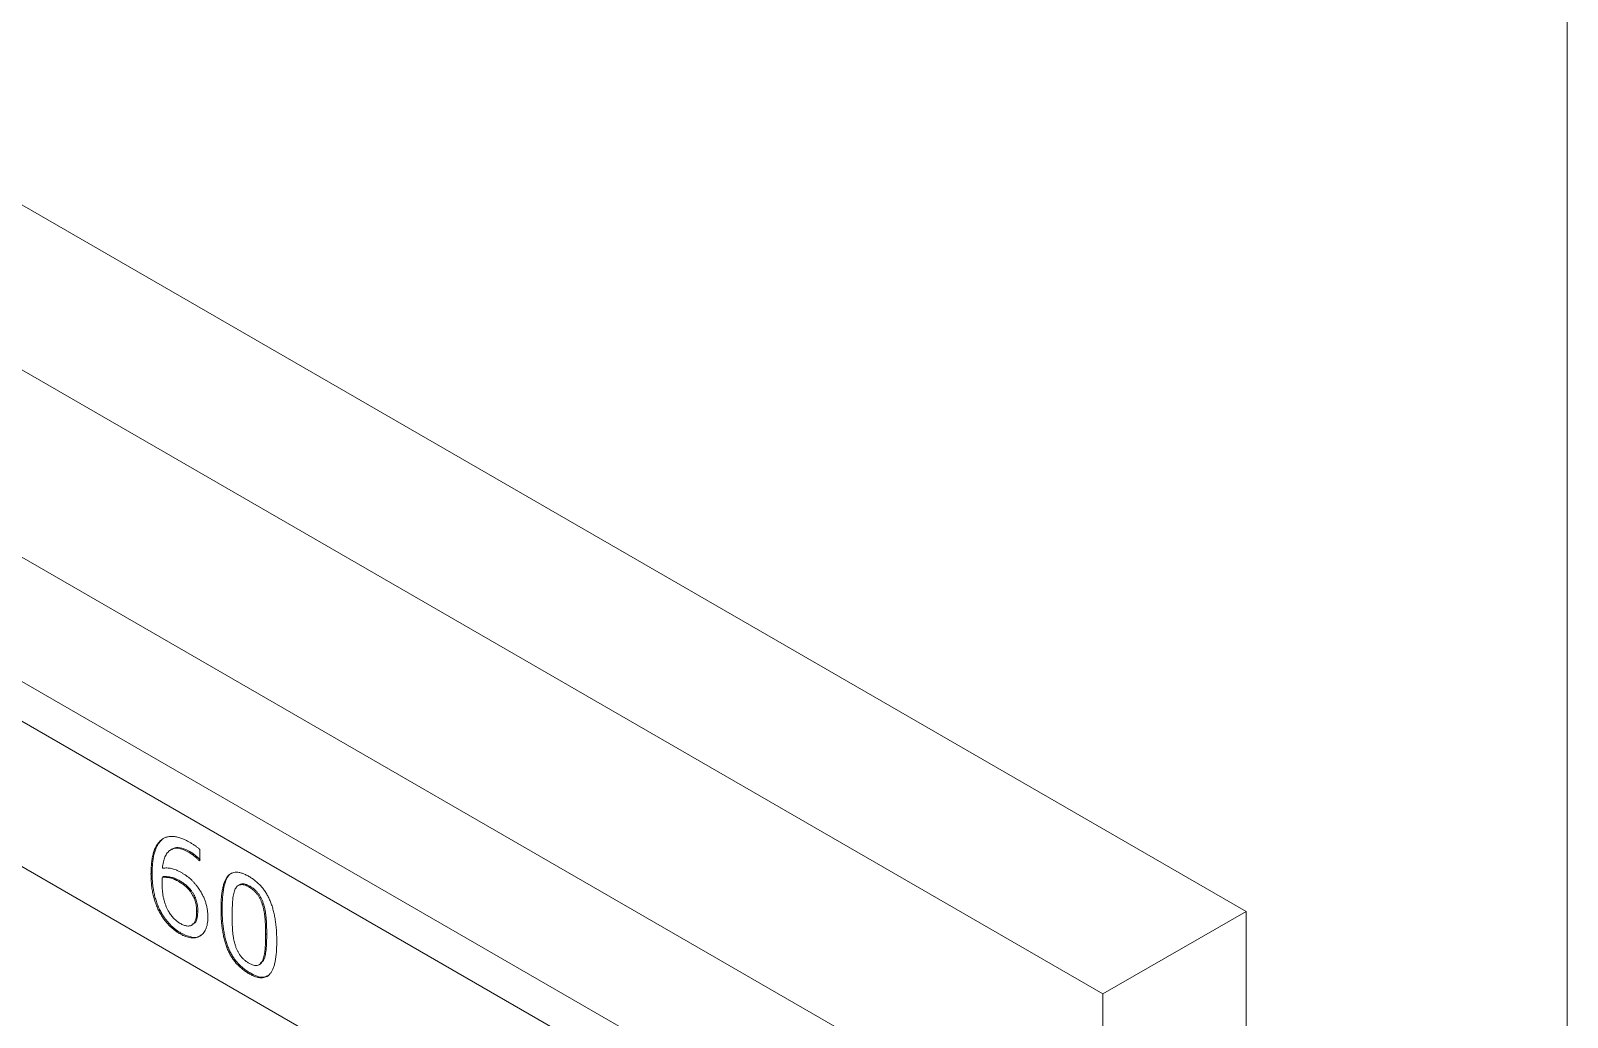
# Model space of a CAD drawing. Header units: millimetres. Extents: x 2 to 278, y 1 to 215.
# Drawn here: x 241.82 to 277.99, y 161.85 to 185.08 of the extents above; entities that cross this region are included whole.
import ezdxf

# ---------------------------------------------------------------- set-up
doc = ezdxf.new("R2010")
doc.units = ezdxf.units.MM

msp = doc.modelspace()

# ---------------------------------------------------------------- linework, layer by layer
at = {"color": 7, "linetype": 'Continuous', "lineweight": 0}
for p, q in [((277.989, 0.903), (277.989, 214.645)), ((190.876, 210.27), (270.426, 164.347)), ((187.509, 208.326), (267.058, 162.403)), ((181.582, 204.406), (261.131, 158.483)), ((180.773, 203.94), (260.323, 158.017)), ((187.509, 203.918), (267.058, 157.995)), ((180.773, 200.518), (260.323, 154.595)), ((244.872, 166.014), (244.899, 166.03)), ((245.146, 165.816), (245.113, 165.796)), ((245.531, 165.741), (245.558, 165.756)), ((245.793, 165.805), (245.793, 165.534)), ((245.781, 165.541), (245.793, 165.548)), ((245.793, 165.534), (245.781, 165.541)), ((244.647, 165.224), (244.674, 165.239)), ((244.942, 165.164), (244.915, 165.149)), ((245.327, 165.063), (245.3, 165.047)), ((246.738, 164.978), (246.704, 164.959)), ((245.601, 164.828), (245.574, 164.812)), ((246.978, 164.937), (246.951, 164.921)), ((244.875, 164.279), (244.902, 164.295)), ((245.749, 164.36), (245.722, 164.344)), ((246.295, 164.403), (246.322, 164.418)), ((247.295, 164.526), (247.268, 164.51)), ((267.058, 162.403), (270.426, 164.347)), ((270.426, 164.347), (270.426, 160.427)), ((245.605, 164.021), (245.638, 164.041)), ((245.33, 163.817), (245.357, 163.833)), ((247.372, 163.815), (247.345, 163.799)), ((247.215, 163.115), (247.296, 163.192)), ((247.296, 163.192), (247.269, 163.176)), ((246.951, 162.881), (246.978, 162.897)), ((247.192, 163.087), (247.226, 163.107)), ((267.058, 157.995), (267.058, 162.403))]:
    msp.add_line(p, q, dxfattribs=at)
for points, knots in [([(244.872, 166.014), (244.891, 166.03), (244.93, 166.062), (244.998, 166.092), (245.074, 166.11), (245.143, 166.112), (245.203, 166.107), (245.249, 166.099), (245.298, 166.088), (245.348, 166.071), (245.4, 166.052), (245.454, 166.028), (245.51, 166.001), (245.547, 165.979), (245.567, 165.968)], [0, 0, 0, 0, 0.114787, 0.229803, 0.346445, 0.466768, 0.528506, 0.591253, 0.654928, 0.720409, 0.787199, 0.856326, 0.927068, 1, 1, 1, 1]), ([(244.647, 165.224), (244.648, 165.271), (244.649, 165.362), (244.66, 165.49), (244.676, 165.607), (244.699, 165.711), (244.73, 165.804), (244.769, 165.886), (244.815, 165.957), (244.853, 165.995), (244.872, 166.014)], [0, 0, 0, 0, 0.145951, 0.283525, 0.41408, 0.537518, 0.656078, 0.772125, 0.886307, 1, 1, 1, 1]), ([(244.674, 165.239), (244.675, 165.286), (244.676, 165.378), (244.687, 165.506), (244.702, 165.622), (244.726, 165.727), (244.757, 165.82), (244.796, 165.901), (244.842, 165.973), (244.88, 166.011), (244.899, 166.03)], [0, 0, 0, 0, 0.145951, 0.283525, 0.41408, 0.537518, 0.656078, 0.772125, 0.886307, 1, 1, 1, 1]), ([(245.531, 165.741), (245.509, 165.753), (245.467, 165.776), (245.404, 165.803), (245.345, 165.821), (245.29, 165.832), (245.238, 165.834), (245.189, 165.828), (245.143, 165.814), (245.102, 165.791), (245.064, 165.761), (245.03, 165.724), (245, 165.681), (244.975, 165.63), (244.954, 165.573), (244.937, 165.51), (244.924, 165.439), (244.919, 165.388), (244.916, 165.362)], [0, 0, 0, 0, 0.066364, 0.130189, 0.191223, 0.250417, 0.308561, 0.366202, 0.424029, 0.482984, 0.542661, 0.602573, 0.663485, 0.726235, 0.790594, 0.857693, 0.927104, 1, 1, 1, 1]), ([(245.558, 165.756), (245.497, 165.786), (245.375, 165.847), (245.229, 165.861), (245.168, 165.818), (245.148, 165.805)], [0, 0, 0, 0, 0.4034573, 0.8061212, 1, 1, 1, 1]), ([(245.781, 165.541), (245.774, 165.549), (245.76, 165.564), (245.736, 165.588), (245.707, 165.613), (245.663, 165.651), (245.604, 165.696), (245.555, 165.726), (245.531, 165.741)], [0, 0, 0, 0, 0.084171, 0.184143, 0.300418, 0.433639, 0.71554, 1, 1, 1, 1]), ([(245.808, 165.557), (245.801, 165.564), (245.787, 165.58), (245.763, 165.603), (245.734, 165.629), (245.69, 165.666), (245.631, 165.712), (245.582, 165.741), (245.558, 165.756)], [0, 0, 0, 0, 0.084171, 0.184143, 0.300418, 0.433639, 0.71554, 1, 1, 1, 1]), ([(245.567, 165.968), (245.578, 165.961), (245.601, 165.948), (245.634, 165.928), (245.664, 165.909), (245.699, 165.884), (245.743, 165.85), (245.776, 165.82), (245.793, 165.805)], [0, 0, 0, 0, 0.1560357, 0.2975195, 0.4277959, 0.5437506, 0.7682046, 1, 1, 1, 1]), ([(244.916, 165.362), (244.934, 165.364), (244.968, 165.368), (245.021, 165.369), (245.073, 165.366), (245.125, 165.358), (245.179, 165.344), (245.237, 165.323), (245.299, 165.295), (245.341, 165.271), (245.363, 165.259)], [0, 0, 0, 0, 0.1290102, 0.2538444, 0.373854, 0.4898595, 0.6069426, 0.7311377, 0.861144, 1, 1, 1, 1]), ([(244.875, 164.279), (244.857, 164.311), (244.821, 164.376), (244.776, 164.479), (244.737, 164.589), (244.71, 164.684), (244.692, 164.762), (244.68, 164.824), (244.67, 164.887), (244.662, 164.951), (244.655, 165.017), (244.651, 165.085), (244.648, 165.154), (244.648, 165.2), (244.647, 165.224)], [0, 0, 0, 0, 0.101558, 0.206859, 0.3182337, 0.4357952, 0.497938, 0.5617847, 0.6284372, 0.6970688, 0.768829, 0.8432233, 0.91994, 1, 1, 1, 1]), ([(244.902, 164.295), (244.884, 164.327), (244.848, 164.391), (244.803, 164.495), (244.764, 164.604), (244.737, 164.699), (244.719, 164.778), (244.707, 164.839), (244.697, 164.902), (244.689, 164.967), (244.682, 165.033), (244.678, 165.1), (244.675, 165.17), (244.674, 165.216), (244.674, 165.239)], [0, 0, 0, 0, 0.101558, 0.206859, 0.3182337, 0.4357952, 0.497938, 0.5617847, 0.6284372, 0.6970688, 0.768829, 0.8432233, 0.91994, 1, 1, 1, 1]), ([(244.915, 165.149), (244.914, 165.138), (244.913, 165.118), (244.911, 165.087), (244.91, 165.052), (244.91, 165.027), (244.91, 165.013)], [0, 0, 0, 0, 0.233166, 0.453954, 0.69909, 1, 1, 1, 1]), ([(244.91, 165.013), (244.91, 164.994), (244.911, 164.957), (244.912, 164.902), (244.915, 164.85), (244.92, 164.8), (244.926, 164.752), (244.932, 164.707), (244.94, 164.664), (244.953, 164.61), (244.972, 164.547), (244.998, 164.475), (245.027, 164.407), (245.051, 164.365), (245.063, 164.345)], [0, 0, 0, 0, 0.090565, 0.177041, 0.258106, 0.334595, 0.406648, 0.474165, 0.537538, 0.597002, 0.707395, 0.810677, 0.907514, 1, 1, 1, 1]), ([(245.3, 165.047), (245.283, 165.057), (245.249, 165.076), (245.198, 165.099), (245.149, 165.119), (245.102, 165.133), (245.056, 165.142), (245.009, 165.148), (244.962, 165.151), (244.931, 165.15), (244.915, 165.149)], [0, 0, 0, 0, 0.129336, 0.254579, 0.376184, 0.494894, 0.614051, 0.738035, 0.866584, 1, 1, 1, 1]), ([(245.327, 165.063), (245.31, 165.072), (245.275, 165.092), (245.225, 165.115), (245.176, 165.134), (245.129, 165.148), (245.083, 165.158), (245.036, 165.163), (244.989, 165.167), (244.958, 165.165), (244.942, 165.164)], [0, 0, 0, 0, 0.129336, 0.254579, 0.376184, 0.494894, 0.614051, 0.738035, 0.866584, 1, 1, 1, 1]), ([(245.574, 164.812), (245.564, 164.825), (245.545, 164.851), (245.514, 164.887), (245.481, 164.919), (245.435, 164.959), (245.374, 165.002), (245.325, 165.032), (245.3, 165.047)], [0, 0, 0, 0, 0.12177, 0.242343, 0.363862, 0.487066, 0.739247, 1, 1, 1, 1]), ([(245.601, 164.828), (245.591, 164.841), (245.572, 164.867), (245.541, 164.903), (245.508, 164.935), (245.461, 164.974), (245.401, 165.017), (245.352, 165.047), (245.327, 165.063)], [0, 0, 0, 0, 0.12177, 0.242343, 0.363862, 0.487066, 0.739247, 1, 1, 1, 1]), ([(245.363, 165.259), (245.382, 165.247), (245.42, 165.225), (245.475, 165.189), (245.526, 165.151), (245.574, 165.112), (245.621, 165.068), (245.668, 165.018), (245.715, 164.961), (245.746, 164.92), (245.761, 164.898)], [0, 0, 0, 0, 0.137904, 0.267292, 0.389519, 0.504078, 0.617844, 0.738175, 0.864703, 1, 1, 1, 1]), ([(246.295, 164.403), (246.295, 164.45), (246.296, 164.541), (246.304, 164.669), (246.316, 164.784), (246.333, 164.887), (246.355, 164.979), (246.382, 165.057), (246.415, 165.123), (246.452, 165.177), (246.495, 165.219), (246.543, 165.249), (246.598, 165.265), (246.658, 165.271), (246.723, 165.264), (246.794, 165.244), (246.871, 165.213), (246.924, 165.184), (246.951, 165.169)], [0, 0, 0, 0, 0.090625, 0.17535, 0.254088, 0.327393, 0.395789, 0.459102, 0.517906, 0.573174, 0.625499, 0.676328, 0.726617, 0.777206, 0.828961, 0.882801, 0.939626, 1, 1, 1, 1]), ([(246.322, 164.418), (246.323, 164.504), (246.326, 164.676), (246.357, 164.918), (246.42, 165.108), (246.488, 165.223), (246.544, 165.241), (246.554, 165.245)], [0, 0, 0, 0, 0.254566, 0.509035, 0.76319, 0.953682, 1, 1, 1, 1]), ([(246.951, 164.921), (246.932, 164.931), (246.896, 164.951), (246.844, 164.97), (246.797, 164.98), (246.754, 164.979), (246.717, 164.968), (246.684, 164.946), (246.655, 164.916), (246.64, 164.889), (246.632, 164.875)], [0, 0, 0, 0, 0.141373, 0.271633, 0.394112, 0.510434, 0.625792, 0.743398, 0.867888, 1, 1, 1, 1]), ([(246.978, 164.937), (246.941, 164.955), (246.867, 164.991), (246.778, 165.007), (246.749, 164.975), (246.741, 164.967)], [0, 0, 0, 0, 0.42532, 0.849508, 1, 1, 1, 1]), ([(246.951, 165.169), (246.979, 165.152), (247.032, 165.12), (247.109, 165.062), (247.181, 164.998), (247.247, 164.929), (247.307, 164.855), (247.361, 164.774), (247.41, 164.688), (247.452, 164.596), (247.489, 164.498), (247.521, 164.394), (247.548, 164.285), (247.57, 164.169), (247.587, 164.047), (247.599, 163.919), (247.606, 163.785), (247.607, 163.694), (247.608, 163.647)], [0, 0, 0, 0, 0.061032, 0.118504, 0.173116, 0.225322, 0.276001, 0.32667, 0.377985, 0.430681, 0.486391, 0.54544, 0.608778, 0.67676, 0.749332, 0.827388, 0.910869, 1, 1, 1, 1]), ([(245.722, 164.344), (245.721, 164.366), (245.72, 164.409), (245.714, 164.472), (245.704, 164.533), (245.688, 164.59), (245.669, 164.646), (245.642, 164.702), (245.611, 164.758), (245.587, 164.794), (245.574, 164.812)], [0, 0, 0, 0, 0.149638, 0.287391, 0.413619, 0.529682, 0.641884, 0.755797, 0.874792, 1, 1, 1, 1]), ([(245.749, 164.36), (245.748, 164.382), (245.747, 164.424), (245.741, 164.488), (245.73, 164.548), (245.715, 164.606), (245.696, 164.662), (245.669, 164.717), (245.638, 164.774), (245.614, 164.81), (245.601, 164.828)], [0, 0, 0, 0, 0.149638, 0.287391, 0.413619, 0.529682, 0.641884, 0.755797, 0.874792, 1, 1, 1, 1]), ([(245.761, 164.898), (245.779, 164.872), (245.814, 164.821), (245.859, 164.74), (245.898, 164.657), (245.929, 164.572), (245.955, 164.484), (245.972, 164.393), (245.983, 164.298), (245.984, 164.236), (245.984, 164.204)], [0, 0, 0, 0, 0.118702, 0.235348, 0.35039, 0.467038, 0.587685, 0.715902, 0.85292, 1, 1, 1, 1]), ([(246.632, 164.875), (246.625, 164.859), (246.61, 164.827), (246.594, 164.769), (246.581, 164.701), (246.572, 164.624), (246.566, 164.539), (246.561, 164.448), (246.558, 164.351), (246.557, 164.285), (246.557, 164.251)], [0, 0, 0, 0, 0.092932, 0.195517, 0.308519, 0.432509, 0.565434, 0.704477, 0.849094, 1, 1, 1, 1]), ([(247.268, 164.51), (247.26, 164.532), (247.246, 164.576), (247.217, 164.639), (247.185, 164.697), (247.148, 164.751), (247.106, 164.801), (247.059, 164.846), (247.007, 164.887), (246.97, 164.909), (246.951, 164.921)], [0, 0, 0, 0, 0.130246, 0.252579, 0.370446, 0.485239, 0.600835, 0.723405, 0.855628, 1, 1, 1, 1]), ([(247.295, 164.526), (247.287, 164.548), (247.272, 164.591), (247.244, 164.654), (247.211, 164.713), (247.175, 164.767), (247.133, 164.816), (247.086, 164.862), (247.034, 164.903), (246.997, 164.925), (246.978, 164.937)], [0, 0, 0, 0, 0.130246, 0.252579, 0.370446, 0.485239, 0.600835, 0.723405, 0.855628, 1, 1, 1, 1]), ([(245.33, 163.817), (245.307, 163.831), (245.262, 163.858), (245.197, 163.905), (245.135, 163.957), (245.076, 164.013), (245.021, 164.073), (244.968, 164.137), (244.919, 164.206), (244.89, 164.255), (244.875, 164.279)], [0, 0, 0, 0, 0.1367258, 0.2676666, 0.3946416, 0.5178854, 0.6385676, 0.7585829, 0.878354, 1, 1, 1, 1]), ([(245.357, 163.833), (245.334, 163.846), (245.289, 163.873), (245.224, 163.921), (245.162, 163.972), (245.103, 164.028), (245.047, 164.088), (244.995, 164.153), (244.946, 164.222), (244.916, 164.27), (244.902, 164.295)], [0, 0, 0, 0, 0.1367258, 0.2676666, 0.3946416, 0.5178854, 0.6385676, 0.7585829, 0.878354, 1, 1, 1, 1]), ([(245.063, 164.345), (245.072, 164.329), (245.091, 164.298), (245.122, 164.254), (245.154, 164.214), (245.187, 164.177), (245.221, 164.144), (245.257, 164.114), (245.294, 164.086), (245.32, 164.071), (245.333, 164.063)], [0, 0, 0, 0, 0.131654, 0.258131, 0.381135, 0.501705, 0.622796, 0.745641, 0.870184, 1, 1, 1, 1]), ([(245.333, 164.063), (245.347, 164.055), (245.376, 164.04), (245.418, 164.022), (245.457, 164.009), (245.494, 164.002), (245.529, 164), (245.561, 164.004), (245.591, 164.014), (245.618, 164.029), (245.643, 164.049), (245.664, 164.075), (245.682, 164.106), (245.696, 164.143), (245.708, 164.185), (245.716, 164.233), (245.721, 164.286), (245.721, 164.324), (245.722, 164.344)], [0, 0, 0, 0, 0.066273, 0.129609, 0.190047, 0.248604, 0.305353, 0.361746, 0.418098, 0.475239, 0.53308, 0.591913, 0.65214, 0.714466, 0.780216, 0.849779, 0.922531, 1, 1, 1, 1]), ([(245.627, 164.054), (245.646, 164.06), (245.703, 164.077), (245.74, 164.198), (245.746, 164.306), (245.749, 164.36)], [0, 0, 0, 0, 0.191686, 0.595224, 1, 1, 1, 1]), ([(246.951, 162.881), (246.924, 162.898), (246.87, 162.93), (246.793, 162.988), (246.721, 163.051), (246.655, 163.12), (246.595, 163.194), (246.541, 163.274), (246.492, 163.36), (246.45, 163.451), (246.413, 163.548), (246.381, 163.651), (246.355, 163.761), (246.333, 163.877), (246.315, 163.999), (246.303, 164.129), (246.296, 164.264), (246.295, 164.356), (246.295, 164.403)], [0, 0, 0, 0, 0.060973, 0.118388, 0.172874, 0.22467, 0.275401, 0.32568, 0.376549, 0.428972, 0.484148, 0.542887, 0.606162, 0.674011, 0.747103, 0.82563, 0.909854, 1, 1, 1, 1]), ([(246.978, 162.897), (246.951, 162.913), (246.897, 162.946), (246.82, 163.004), (246.748, 163.067), (246.682, 163.136), (246.622, 163.21), (246.568, 163.29), (246.519, 163.375), (246.477, 163.467), (246.44, 163.563), (246.408, 163.667), (246.381, 163.776), (246.36, 163.892), (246.342, 164.015), (246.33, 164.144), (246.323, 164.28), (246.322, 164.371), (246.322, 164.418)], [0, 0, 0, 0, 0.060973, 0.118388, 0.172874, 0.22467, 0.275401, 0.32568, 0.376549, 0.428972, 0.484148, 0.542887, 0.606162, 0.674011, 0.747103, 0.82563, 0.909854, 1, 1, 1, 1]), ([(246.557, 164.251), (246.557, 164.215), (246.558, 164.144), (246.56, 164.042), (246.565, 163.948), (246.57, 163.862), (246.579, 163.781), (246.592, 163.703), (246.608, 163.626), (246.623, 163.575), (246.63, 163.55)], [0, 0, 0, 0, 0.164101, 0.31475, 0.45075, 0.57345, 0.686482, 0.794892, 0.899373, 1, 1, 1, 1]), ([(247.345, 163.799), (247.345, 163.835), (247.344, 163.905), (247.341, 164.007), (247.337, 164.104), (247.33, 164.194), (247.32, 164.279), (247.307, 164.36), (247.291, 164.436), (247.275, 164.486), (247.268, 164.51)], [0, 0, 0, 0, 0.159651, 0.308566, 0.446193, 0.573969, 0.692158, 0.802057, 0.904099, 1, 1, 1, 1]), ([(247.372, 163.815), (247.372, 163.851), (247.371, 163.921), (247.368, 164.023), (247.364, 164.119), (247.357, 164.209), (247.347, 164.294), (247.334, 164.375), (247.318, 164.452), (247.302, 164.501), (247.295, 164.526)], [0, 0, 0, 0, 0.159651, 0.308566, 0.446193, 0.573969, 0.692158, 0.802057, 0.904099, 1, 1, 1, 1]), ([(245.984, 164.204), (245.984, 164.177), (245.983, 164.123), (245.974, 164.05), (245.958, 163.983), (245.938, 163.923), (245.911, 163.872), (245.878, 163.827), (245.839, 163.791), (245.795, 163.761), (245.747, 163.74), (245.695, 163.725), (245.641, 163.72), (245.584, 163.722), (245.524, 163.734), (245.462, 163.753), (245.397, 163.781), (245.352, 163.805), (245.33, 163.817)], [0, 0, 0, 0, 0.068461, 0.134559, 0.198149, 0.260435, 0.321641, 0.382506, 0.44439, 0.506979, 0.569643, 0.630597, 0.690789, 0.750719, 0.811194, 0.872261, 0.935117, 1, 1, 1, 1]), ([(245.823, 163.789), (245.809, 163.779), (245.746, 163.729), (245.584, 163.725), (245.433, 163.797), (245.357, 163.833)], [0, 0, 0, 0, 0.122767, 0.561112, 1, 1, 1, 1]), ([(246.63, 163.55), (246.638, 163.527), (246.652, 163.484), (246.679, 163.42), (246.711, 163.361), (246.748, 163.305), (246.79, 163.254), (246.838, 163.207), (246.893, 163.165), (246.931, 163.141), (246.951, 163.129)], [0, 0, 0, 0, 0.127933, 0.248979, 0.364498, 0.478623, 0.594752, 0.717986, 0.852152, 1, 1, 1, 1]), ([(247.608, 163.647), (247.607, 163.6), (247.606, 163.508), (247.599, 163.379), (247.587, 163.263), (247.569, 163.159), (247.547, 163.068), (247.52, 162.989), (247.487, 162.924), (247.449, 162.871), (247.406, 162.83), (247.358, 162.801), (247.304, 162.784), (247.244, 162.78), (247.178, 162.787), (247.107, 162.806), (247.031, 162.837), (246.978, 162.866), (246.951, 162.881)], [0, 0, 0, 0, 0.0914137, 0.1766536, 0.2561798, 0.3297258, 0.3981607, 0.4611863, 0.5199664, 0.5748745, 0.6271243, 0.6775398, 0.7275903, 0.7778855, 0.8296186, 0.8834366, 0.9399256, 1, 1, 1, 1]), ([(247.269, 163.176), (247.276, 163.192), (247.291, 163.226), (247.307, 163.285), (247.32, 163.35), (247.33, 163.423), (247.337, 163.504), (247.341, 163.594), (247.344, 163.693), (247.345, 163.763), (247.345, 163.799)], [0, 0, 0, 0, 0.097892, 0.201849, 0.31108, 0.427473, 0.552815, 0.689917, 0.838949, 1, 1, 1, 1]), ([(247.296, 163.192), (247.303, 163.208), (247.318, 163.242), (247.334, 163.3), (247.347, 163.366), (247.357, 163.439), (247.364, 163.52), (247.368, 163.61), (247.371, 163.709), (247.372, 163.778), (247.372, 163.815)], [0, 0, 0, 0, 0.097892, 0.201849, 0.31108, 0.427473, 0.552815, 0.689917, 0.838949, 1, 1, 1, 1]), ([(246.951, 163.129), (246.97, 163.119), (247.007, 163.099), (247.059, 163.08), (247.106, 163.07), (247.149, 163.071), (247.186, 163.082), (247.219, 163.104), (247.248, 163.134), (247.262, 163.162), (247.269, 163.176)], [0, 0, 0, 0, 0.141458, 0.272712, 0.395264, 0.512481, 0.627909, 0.745586, 0.869079, 1, 1, 1, 1]), ([(247.404, 162.837), (247.372, 162.82), (247.299, 162.783), (247.147, 162.81), (247.034, 162.868), (246.978, 162.897)], [0, 0, 0, 0, 0.277779, 0.638582, 1, 1, 1, 1])]:
    msp.add_open_spline(points, degree=3, knots=knots, dxfattribs=at)

doc.saveas('drawing.dxf')
